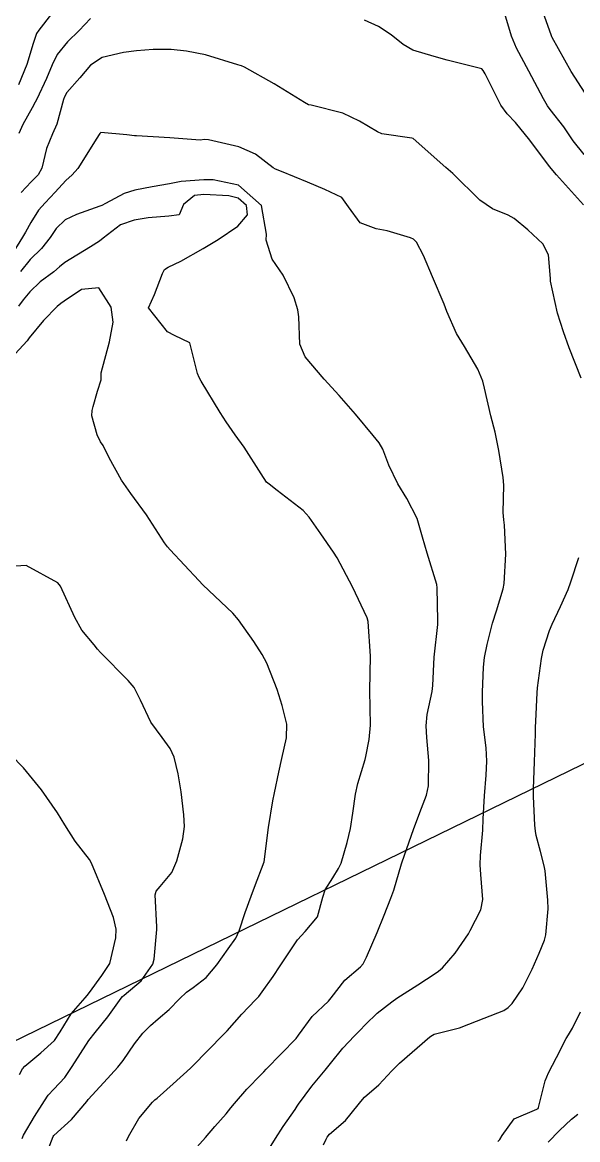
# Model space of a CAD drawing. Header units: metres. Extents: x 318500 to 325275, y 7408834 to 7428799.
# Drawn here: x 321997.1 to 322029.2, y 7423022.5 to 7423087.2 of the extents above; entities that cross this region are included whole.
import ezdxf

# ---------------------------------------------------------------- set-up
doc = ezdxf.new("R2010")
doc.units = ezdxf.units.M
doc.header["$MEASUREMENT"] = 0
doc.linetypes.add('CONTINUO', pattern=[0])
for name, color, linetype in [('Curvas de Nivel 1m', 11, 'Continuous'), ('Curvas de Nivel 5m', 15, 'Continuous'), ('TEXTO', 45, 'Continuous'), ('Vias Primárias', 230, 'Continuous')]:
    doc.layers.add(name, color=color, linetype=linetype)

msp = doc.modelspace()

# ---------------------------------------------------------------- linework, layer by layer
at = {"layer": 'Curvas de Nivel 1m', "flags": 128}
for points, elevation in [([(321998.775, 7423087.719), (321998.035, 7423086.777), (321997.9, 7423086.586), (321997.702, 7423085.989), (321997.35, 7423084.785), (321996.862, 7423083.603)], 779), ([(322001.023, 7423087.438), (322000.379, 7423086.75), (321999.703, 7423086.086), (321999.105, 7423085.357), (321998.817, 7423084.769), (321998.477, 7423083.973), (321997.92, 7423082.777), (321997.833, 7423082.603), (321997.652, 7423082.277), (321997.117, 7423081.308), (321996.871, 7423080.791)], 778), ([(322029.585, 7423076.662), (322028.019, 7423078.384), (322027.617, 7423078.869), (322026.472, 7423080.402), (322025.65, 7423081.413), (322025.165, 7423081.927), (322024.799, 7423082.423), (322023.884, 7423084.24), (322023.777, 7423084.439), (322023.691, 7423084.528), (322022.158, 7423084.924), (322021.696, 7423085.037), (322020.931, 7423085.245), (322019.701, 7423085.611), (322019.147, 7423085.941), (322018.452, 7423086.509), (322017.717, 7423086.978), (322016.899, 7423087.356)], 778), ([(322029.628, 7423079.563), (322028.993, 7423080.37), (322028.446, 7423081.176), (322027.658, 7423082.167), (322027.492, 7423082.392), (322027.258, 7423082.802), (322026.425, 7423084.403), (322025.71, 7423085.718), (322025.405, 7423086.415), (322025.029, 7423087.717)], 779), ([(322029.454, 7423066.614), (322028.762, 7423068.371), (322028.417, 7423069.303), (322028.075, 7423070.381), (322027.678, 7423072.237), (322027.664, 7423072.388), (322027.551, 7423073.765), (322027.233, 7423074.393), (322026.364, 7423075.198), (322025.574, 7423075.853), (322025.223, 7423076.062), (322024.319, 7423076.429), (322023.587, 7423076.923), (322022.011, 7423078.464), (322021.615, 7423078.813), (322019.712, 7423080.489), (322019.64, 7423080.517), (322017.902, 7423080.775), (322017.644, 7423080.873), (322016.618, 7423081.509), (322015.651, 7423081.959), (322013.81, 7423082.417), (322013.658, 7423082.454), (322013.415, 7423082.574), (322011.676, 7423083.657), (322009.95, 7423084.626), (322009.774, 7423084.712), (322009.691, 7423084.732), (322009.565, 7423084.758), (322007.697, 7423085.332), (322006.595, 7423085.562), (322005.7, 7423085.647), (322004.66, 7423085.656), (322003.699, 7423085.577), (322002.935, 7423085.481), (322001.695, 7423085.184), (322001.033, 7423084.74), (322000.411, 7423084.017), (321999.666, 7423083.157), (321999.514, 7423082.91), (321999.466, 7423082.762), (321999.084, 7423081.32), (321998.832, 7423080.768), (321998.475, 7423079.918), (321998.209, 7423078.774), (321997.997, 7423078.383), (321997.598, 7423077.981), (321997.007, 7423077.37)], 777), ([(322010.845, 7423021.12), (322011.743, 7423022.587), (322012.184, 7423023.267), (322012.885, 7423024.258), (322013.008, 7423024.448), (322013.08, 7423024.567), (322013.849, 7423025.613), (322014.616, 7423026.545), (322014.924, 7423026.93), (322015.646, 7423027.82), (322016.322, 7423028.526), (322016.628, 7423028.84), (322016.95, 7423029.186), (322017.64, 7423029.83), (322018.487, 7423030.497), (322018.767, 7423030.699), (322018.975, 7423030.841), (322019.979, 7423031.482), (322020.995, 7423032.137), (322021.193, 7423032.262), (322021.425, 7423032.456), (322022.141, 7423033.316), (322022.919, 7423034.441), (322022.956, 7423034.505), (322023.023, 7423034.627), (322023.642, 7423035.83), (322023.762, 7423036.429), (322023.634, 7423037.869), (322023.591, 7423038.432), (322023.622, 7423038.968), (322023.757, 7423040.43), (322023.781, 7423041.101), (322023.849, 7423042.429), (322023.952, 7423043.624), (322023.993, 7423044.427), (322023.95, 7423045.21), (322023.8, 7423046.431), (322023.736, 7423047.898), (322023.743, 7423048.432), (322023.791, 7423049.872), (322023.853, 7423050.431), (322024, 7423051.181), (322024.306, 7423052.424), (322024.544, 7423053.148), (322024.933, 7423054.415), (322024.984, 7423054.725), (322025.078, 7423056.414), (322025.015, 7423058.093), (322024.971, 7423058.416), (322024.937, 7423058.826), (322024.966, 7423060.416), (322024.933, 7423060.86), (322024.689, 7423062.421), (322024.468, 7423063.482), (322024.208, 7423064.428), (322023.849, 7423066.028), (322023.744, 7423066.436), (322023.46, 7423067.135), (322022.7, 7423068.452), (322022.237, 7423069.208), (322021.675, 7423070.467), (322021.506, 7423070.901), (322020.844, 7423072.477), (322020.317, 7423073.714), (322019.911, 7423074.486), (322019.733, 7423074.66), (322019.563, 7423074.749), (322018.208, 7423075.152), (322017.568, 7423075.273), (322016.644, 7423075.608), (322015.972, 7423076.544), (322015.588, 7423077.082), (322014.609, 7423077.546), (322013.601, 7423077.965), (322012.083, 7423078.593), (322011.735, 7423078.722), (322011.612, 7423078.802), (322010.585, 7423079.581), (322009.624, 7423080.012), (322007.855, 7423080.421), (322007.628, 7423080.429), (322007.38, 7423080.406), (322005.629, 7423080.531), (322003.687, 7423080.642), (322003.629, 7423080.647), (322003.583, 7423080.654), (322003.131, 7423080.707), (322001.632, 7423080.849), (322001.568, 7423080.794), (322001.533, 7423080.731), (322001.403, 7423080.509), (322000.304, 7423078.75), (321999.966, 7423078.393), (321999.599, 7423078.059), (321998.977, 7423077.379), (321998.4, 7423076.772), (321998.013, 7423076.336), (321997.563, 7423075.636), (321997.259, 7423075.08), (321997.09, 7423074.787), (321996.368, 7423073.627)], 776), ([(322003.111, 7423022.444), (322003.233, 7423022.696), (322003.825, 7423023.742), (322004.612, 7423024.683), (322004.763, 7423024.811), (322004.894, 7423024.917), (322005.826, 7423025.746), (322006.822, 7423026.651), (322006.921, 7423026.747), (322008.747, 7423028.623), (322008.845, 7423028.718), (322008.943, 7423028.822), (322009.797, 7423029.772), (322010.586, 7423030.604), (322010.769, 7423030.806), (322010.977, 7423031.073), (322011.615, 7423031.966), (322012.005, 7423032.585), (322013.015, 7423034.092), (322013.468, 7423034.563), (322014.169, 7423035.417), (322014.477, 7423036.549), (322014.618, 7423036.985), (322015.067, 7423037.68), (322015.402, 7423038.21), (322015.548, 7423038.535), (322015.901, 7423039.723), (322016.086, 7423040.53), (322016.217, 7423041.426), (322016.368, 7423042.528), (322016.518, 7423043.147), (322016.938, 7423044.522), (322016.983, 7423044.701), (322017.172, 7423045.696), (322017.244, 7423046.519), (322017.21, 7423048.52), (322017.24, 7423050.52), (322017.106, 7423052.522), (322017.051, 7423052.735), (322016.202, 7423054.531), (322015.315, 7423056.215), (322015.113, 7423056.543), (322014.368, 7423057.592), (322013.692, 7423058.565), (322013.346, 7423058.955), (322011.84, 7423060.116), (322011.368, 7423060.471), (322011.232, 7423060.601), (322010.91, 7423061.072), (322009.921, 7423062.615), (322009.407, 7423063.34), (322008.878, 7423064.091), (322008.532, 7423064.633), (322007.447, 7423066.44), (322007.324, 7423066.652), (322007.23, 7423066.877), (322006.786, 7423068.66), (322005.901, 7423069.091), (322005.486, 7423069.299), (322004.394, 7423070.691), (322004.737, 7423071.462), (322005.196, 7423072.683), (322005.306, 7423072.909), (322005.534, 7423073.043), (322006.268, 7423073.399), (322007.545, 7423074.12), (322008.414, 7423074.637), (322009.568, 7423075.427), (322010.113, 7423076.076), (322010.07, 7423076.615), (322009.586, 7423077.046), (322009.035, 7423077.181), (322007.589, 7423077.26), (322007.055, 7423077.191), (322006.422, 7423076.667), (322006.163, 7423076.08), (322005.57, 7423076.003), (322004.362, 7423075.898), (322003.566, 7423075.771), (322002.77, 7423075.504), (322001.757, 7423074.727), (322001.548, 7423074.554), (322001.025, 7423074.218), (321999.536, 7423073.311), (321999.24, 7423073.056), (321998.901, 7423072.766), (321998.107, 7423072.189), (321997.513, 7423071.615), (321997.134, 7423071.158), (321996.857, 7423070.79)], 774), ([(321998.33, 7423021.28), (321998.859, 7423022.693), (321998.909, 7423022.759), (321999.936, 7423023.682), (322000.817, 7423024.731), (322000.848, 7423024.773), (322000.891, 7423024.829), (322001.796, 7423025.827), (322002.617, 7423026.705), (322002.924, 7423027.089), (322003.569, 7423028.058), (322004.062, 7423028.689), (322004.503, 7423029.128), (322004.952, 7423029.503), (322005.589, 7423030.042), (322006.189, 7423030.662), (322006.586, 7423031.046), (322006.98, 7423031.325), (322007.729, 7423031.899), (322008.353, 7423032.63), (322009.009, 7423033.563), (322009.445, 7423034.187), (322009.641, 7423034.614), (322009.986, 7423035.66), (322010.335, 7423036.607), (322010.529, 7423037.134), (322011.08, 7423038.6), (322011.34, 7423040.596), (322011.587, 7423042.129), (322011.691, 7423042.592), (322011.944, 7423043.792), (322012.103, 7423044.586), (322012.373, 7423045.783), (322012.392, 7423046.582), (322012.126, 7423047.656), (322011.839, 7423048.591), (322011.233, 7423050.113), (322010.98, 7423050.603), (322010.497, 7423051.357), (322009.601, 7423052.617), (322009.266, 7423053.011), (322007.537, 7423054.646), (322007.294, 7423054.893), (322005.638, 7423056.675), (322005.492, 7423056.848), (322005.324, 7423057.086), (322004.279, 7423058.691), (322003.358, 7423059.931), (322002.822, 7423060.708), (322002.11, 7423061.998), (322001.758, 7423062.725), (322001.611, 7423062.936), (322001.406, 7423063.326), (322001.109, 7423064.427), (322001.124, 7423064.734), (322001.183, 7423064.974), (322001.437, 7423065.864), (322001.655, 7423066.518), (322001.639, 7423066.727), (322001.654, 7423066.929), (322002.123, 7423068.72), (322002.338, 7423069.866), (322002.229, 7423070.719), (322001.517, 7423071.847), (322000.509, 7423071.751), (321999.505, 7423071.079), (321999.318, 7423070.946), (321999.101, 7423070.764), (321998.31, 7423069.95), (321997.473, 7423068.951), (321997.407, 7423068.844), (321997.364, 7423068.782), (321996.441, 7423067.776)], 773), ([(321997.061, 7423022.575), (321997.155, 7423022.777), (321997.793, 7423023.855), (321998.356, 7423024.765), (321998.571, 7423025.087), (321998.9, 7423025.444), (321999.54, 7423026.121), (321999.975, 7423026.744), (322000.935, 7423028.255), (322001.294, 7423028.725), (322002.039, 7423029.628), (322002.81, 7423030.702), (322002.878, 7423030.795), (322002.973, 7423030.876), (322003.965, 7423031.71), (322004.638, 7423032.684), (322004.723, 7423032.963), (322004.864, 7423034.682), (322004.867, 7423034.837), (322004.78, 7423036.683), (322004.836, 7423036.899), (322005.057, 7423037.178), (322005.749, 7423037.991), (322006.031, 7423038.666), (322006.368, 7423039.936), (322006.474, 7423040.659), (322006.44, 7423041.33), (322006.272, 7423042.663), (322006.102, 7423043.709), (322005.872, 7423044.669), (322005.65, 7423045.158), (322005.171, 7423045.805), (322004.531, 7423046.686), (322003.934, 7423047.957), (322003.556, 7423048.697), (322003.216, 7423049.099), (322001.599, 7423050.725), (322001.437, 7423050.922), (322001.244, 7423051.167), (322000.534, 7423052.022), (322000.117, 7423052.747), (321999.287, 7423054.575), (321999.128, 7423054.762), (321997.305, 7423055.773), (321996.389, 7423055.709)], 772), ([(322014.516, 7423022.205), (322014.672, 7423022.543), (322014.737, 7423022.666), (322014.864, 7423022.838), (322015.793, 7423023.614), (322016.54, 7423024.524), (322016.685, 7423024.73), (322016.897, 7423024.975), (322017.722, 7423025.694), (322018.476, 7423026.497), (322018.924, 7423026.938), (322020.678, 7423028.464), (322020.831, 7423028.573), (322020.942, 7423028.619), (322022.395, 7423028.998), (322022.951, 7423029.199), (322023.829, 7423029.555), (322024.964, 7423030), (322025.214, 7423030.158), (322025.452, 7423030.403), (322026.062, 7423031.315), (322026.609, 7423032.386), (322027.009, 7423033.305), (322027.321, 7423034.073), (322027.406, 7423034.376), (322027.544, 7423035.874), (322027.526, 7423036.375), (322027.366, 7423038.086), (322027.315, 7423038.378), (322027.088, 7423039.209), (322026.844, 7423040.13), (322026.799, 7423040.385), (322026.762, 7423040.728), (322026.684, 7423042.387), (322026.687, 7423042.837), (322026.749, 7423044.386), (322026.808, 7423046.018), (322026.809, 7423046.386), (322026.815, 7423046.756), (322026.902, 7423048.385), (322026.927, 7423048.671), (322027.143, 7423050.381), (322027.245, 7423050.856), (322027.624, 7423052.009), (322027.775, 7423052.375), (322028.258, 7423053.392), (322028.687, 7423054.369), (322028.85, 7423054.813), (322029.318, 7423056.235)], 777), ([(321996.913, 7423026.289), (321997.09, 7423026.606), (321997.226, 7423026.777), (321998.153, 7423027.542), (321998.935, 7423028.264), (321999.27, 7423028.755), (321999.905, 7423029.797), (322000.726, 7423030.734), (322000.845, 7423030.858), (322000.975, 7423031.042), (322001.69, 7423032.019), (322002.14, 7423032.713), (322002.503, 7423034.196), (322002.51, 7423034.708), (322002.359, 7423035.381), (322001.835, 7423036.718), (322001.077, 7423038.526), (322000.961, 7423038.732), (322000.143, 7423039.797), (321999.544, 7423040.753), (321999.11, 7423041.435), (321998.186, 7423042.769), (321997.149, 7423044.041), (321996.42, 7423044.791)], 771), ([(322024.615, 7423022.414), (322024.745, 7423022.529), (322024.865, 7423022.748), (322025.568, 7423023.712), (322026.889, 7423024.28), (322026.952, 7423024.316), (322026.986, 7423024.379), (322027.369, 7423025.919), (322027.553, 7423026.374), (322028.018, 7423027.28), (322028.586, 7423028.364), (322028.72, 7423028.586), (322028.949, 7423028.971), (322029.408, 7423029.909)], 778), ([(322027.544, 7423022.373), (322028.194, 7423023.043), (322028.88, 7423023.708), (322029.259, 7423023.98)], 779)]:
    msp.add_lwpolyline(points, dxfattribs=dict(at, elevation=elevation))
at = {"layer": 'Curvas de Nivel 5m', "flags": 128}
for points, elevation in [([(322029.672, 7423083.127), (322028.864, 7423084.372), (322027.767, 7423086.341), (322027.744, 7423086.39), (322027.721, 7423086.445), (322027.026, 7423088.397)], 780), ([(322006.851, 7423021.717), (322007.681, 7423022.638), (322008.234, 7423023.265), (322008.881, 7423024.016), (322009.152, 7423024.351), (322009.363, 7423024.615), (322010.08, 7423025.431), (322010.915, 7423026.295), (322011.066, 7423026.449), (322011.207, 7423026.596), (322012.938, 7423028.374), (322013.084, 7423028.568), (322013.867, 7423029.646), (322014.811, 7423030.542), (322014.892, 7423030.621), (322014.973, 7423030.73), (322015.764, 7423031.756), (322016.674, 7423032.523), (322016.829, 7423032.695), (322017.006, 7423033.078), (322017.627, 7423034.511), (322018.034, 7423035.506), (322018.43, 7423036.499), (322018.598, 7423036.956), (322019.047, 7423038.49), (322019.081, 7423038.603), (322019.731, 7423040.481), (322020.098, 7423041.458), (322020.486, 7423042.47), (322020.601, 7423043.005), (322020.622, 7423044.468), (322020.514, 7423045.811), (322020.473, 7423046.471), (322020.525, 7423047.135), (322020.811, 7423048.466), (322020.86, 7423048.82), (322020.943, 7423050.464), (322021.145, 7423052.348), (322021.152, 7423052.462), (322021.149, 7423052.575), (322021.117, 7423054.463), (322021.089, 7423054.667), (322020.528, 7423056.472), (322020.268, 7423057.414), (322019.941, 7423058.481), (322019.357, 7423059.654), (322018.839, 7423060.498), (322018.307, 7423061.585), (322017.957, 7423062.512), (322017.757, 7423062.869), (322017.408, 7423063.29), (322016.375, 7423064.53), (322015.436, 7423065.608), (322014.559, 7423066.553), (322013.469, 7423067.859), (322013.155, 7423068.575), (322013.089, 7423070.169), (322013.037, 7423070.577), (322012.817, 7423071.273), (322012.181, 7423072.59), (322011.544, 7423073.508), (322011.196, 7423074.604), (322011.221, 7423074.946), (322010.926, 7423076.607), (322009.598, 7423077.798), (322008.134, 7423078.11), (322007.602, 7423078.111), (322006.274, 7423077.996), (322005.598, 7423077.87), (322004.593, 7423077.693), (322003.592, 7423077.502), (322002.983, 7423077.315), (322001.9, 7423076.725), (322001.688, 7423076.619), (322001.578, 7423076.577), (322000.222, 7423076.098), (321999.565, 7423075.78), (321999.036, 7423075.287), (321998.684, 7423074.769), (321998.194, 7423074.123), (321997.537, 7423073.488), (321996.976, 7423072.788)], 775)]:
    msp.add_lwpolyline(points, dxfattribs=dict(at, elevation=elevation))
at = {"layer": 'TEXTO', "linetype": 'CONTINUO'}
msp.add_polyline3d([(321905.325, 7422983.76, 0), (322123.588, 7423090.084, 0)], dxfattribs=at)
at = {"layer": 'Vias Primárias'}
for points in [[(323715.644, 7420145.548, 0), (323709.04, 7420132.939)], [(323831.088, 7420001.787, 0), (323833.844, 7420008.443, 0.220888)]]:
    msp.add_lwpolyline(points, format="xyb", dxfattribs=at)

doc.saveas('drawing.dxf')
